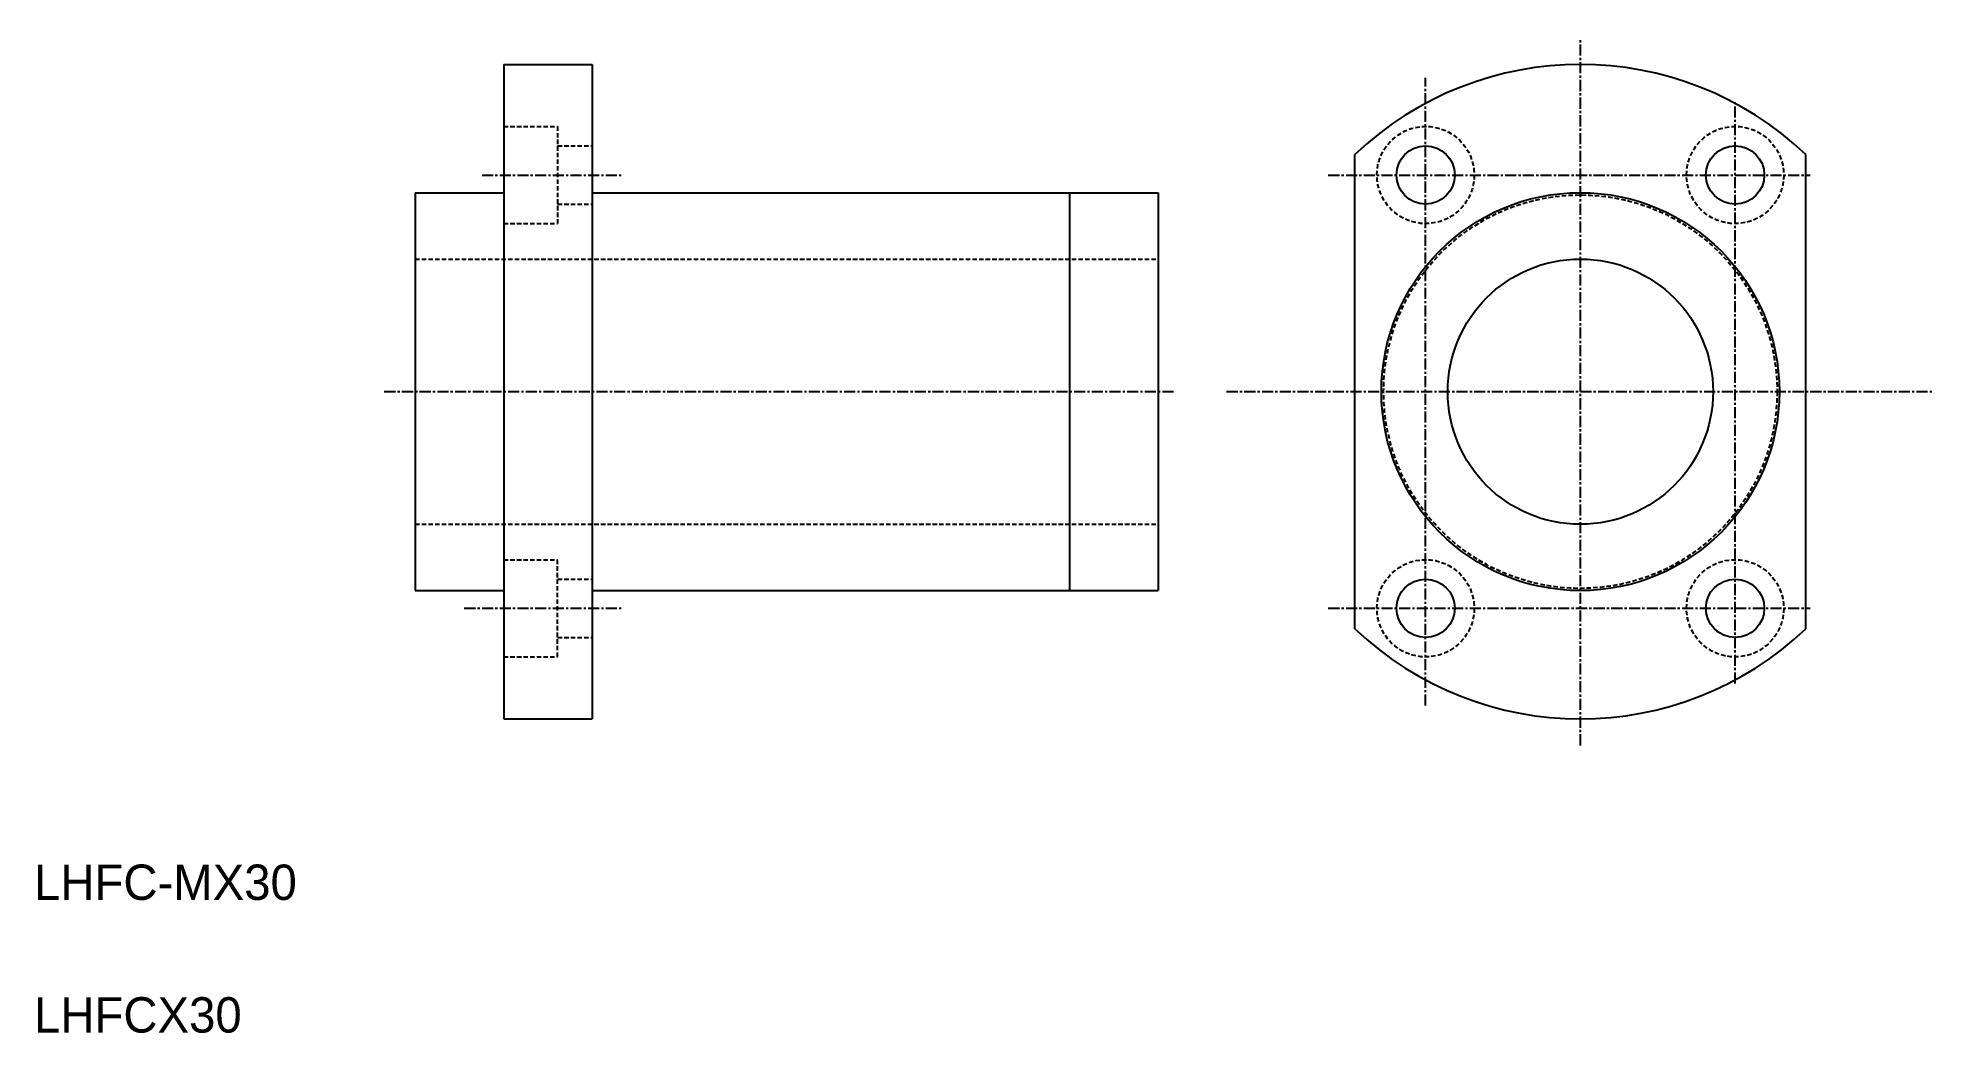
# Model space of a CAD drawing. Extents: x 200 to 415, y 119 to 232.
import ezdxf

# ---------------------------------------------------------------- set-up
doc = ezdxf.new("R2010")
doc.units = 0
doc.linetypes.add('CENTER', pattern=[2, 1.25, -0.25, 0.25, -0.25])
doc.linetypes.add('DASHED', pattern=[0.75, 0.5, -0.25])
doc.layers.get('0').update_dxf_attribs({"linetype": 'CONTINUOUS'})
doc.layers.add('CENTER', color=1, linetype='CENTER')

msp = doc.modelspace()

# ---------------------------------------------------------------- linework, layer by layer
at = {"color": 7, "linetype": 'CONTINUOUS'}
for p, q in [((252.98, 228.76), (252.98, 154.76)), ((252.98, 228.76), (262.98, 228.76)), ((262.98, 228.76), (262.98, 154.76)), ((349.23, 164.95), (349.23, 218.57)), ((400.23, 164.95), (400.23, 218.57)), ((242.98, 214.26), (242.98, 169.26)), ((242.98, 214.26), (252.98, 214.26)), ((262.98, 214.26), (326.98, 214.26)), ((316.98, 214.26), (316.98, 169.26)), ((326.98, 214.26), (326.98, 169.26)), ((242.98, 169.26), (252.98, 169.26)), ((262.98, 169.26), (326.98, 169.26)), ((252.98, 154.76), (262.98, 154.76))]:
    msp.add_line(p, q, dxfattribs=at)
at = {"color": 3, "linetype": 'DASHED'}
for p, q in [((252.98, 221.76), (259.08, 221.76)), ((259.08, 221.76), (259.08, 210.76)), ((259.08, 219.56), (262.98, 219.56)), ((259.08, 212.96), (262.98, 212.96)), ((252.98, 210.76), (259.08, 210.76)), ((242.98, 206.76), (326.98, 206.76)), ((242.98, 176.76), (326.98, 176.76)), ((252.98, 172.76), (259.08, 172.76)), ((259.08, 161.76), (259.08, 172.76)), ((259.08, 170.56), (262.98, 170.56)), ((259.08, 163.96), (262.98, 163.96)), ((252.98, 161.76), (259.08, 161.76))]:
    msp.add_line(p, q, dxfattribs=at)
for centre, radius in [((357.23, 216.26), 5.5), ((392.23, 216.26), 5.5), ((374.73, 191.76), 22.25), ((357.23, 167.26), 5.5), ((392.23, 167.26), 5.5)]:
    msp.add_circle(centre, radius, dxfattribs=at)
at = {"color": 7, "linetype": 'CONTINUOUS'}
for centre, radius in [((357.23, 216.26), 3.3), ((392.23, 216.26), 3.3), ((374.73, 191.76), 22.5), ((374.73, 191.76), 15), ((357.23, 167.26), 3.3), ((392.23, 167.26), 3.3)]:
    msp.add_circle(centre, radius, dxfattribs=at)
for start, end in [(46.434, 133.566), (226.434, 313.566)]:
    msp.add_arc((374.73, 191.76), 37, start, end, dxfattribs=at)
at = {"layer": 'CENTER', "color": 1, "linetype": 'CENTER'}
for p, q in [((374.73, 151.76), (374.73, 231.76)), ((357.23, 156.26), (357.23, 227.26)), ((392.23, 158.76), (392.23, 224.76)), ((250.53, 216.26), (266.53, 216.26)), ((346.23, 216.26), (400.73, 216.26)), ((239.48, 191.76), (328.98, 191.76)), ((334.73, 191.76), (414.73, 191.76)), ((248.53, 167.26), (266.53, 167.26)), ((346.23, 167.26), (400.73, 167.26))]:
    msp.add_line(p, q, dxfattribs=at)

# ---------------------------------------------------------------- texts
at = {"color": 7, "linetype": 'CONTINUOUS'}
for s, p in [('LHFC-MX30', (199.87, 134.28)), ('LHFCX30', (199.87, 119.28))]:
    msp.add_text(s, height=4, dxfattribs=at).set_placement(p)

doc.saveas('drawing.dxf')
